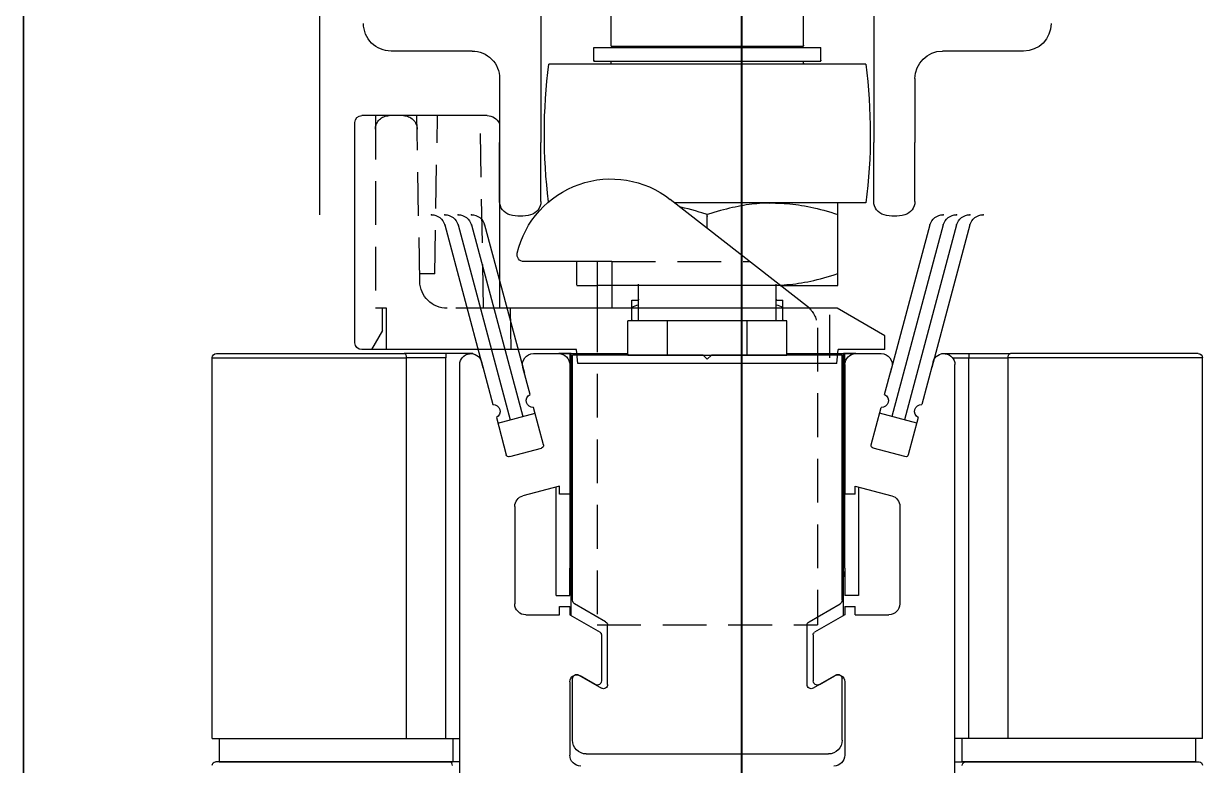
# Model space of a CAD drawing. Header units: millimetres. Extents: x 54215 to 67697, y 23496 to 56611.
# Drawn here: x 56037.4 to 56045.96, y 25745.07 to 25750.46 of the extents above; entities that cross this region are included whole.
import ezdxf

# ---------------------------------------------------------------- set-up
doc = ezdxf.new("R2010")
doc.units = ezdxf.units.MM
for name, pattern in [('DASHED', [19.05, 12.7, -6.35]), ('HIDDEN', [0.375, 0.25, -0.125]), ('MCLT_DSH1', [0.075, 0.04, -0.035])]:
    doc.linetypes.add(name, pattern=pattern)
doc.layers.add('- 0.25', color=43, linetype='Continuous', lineweight=25)
doc.layers.add('taş', color=253, linetype='Continuous', lineweight=40)
doc.layers.add('LEGNO', color=3, linetype='Continuous')
doc.layers.add('Object', color=7, linetype='Continuous')

# ---------------------------------------------------------------- blocks, each defined once
blk = doc.blocks.new('Stopper')
blk.add_line((-0.3706, 0), (0.3706, 0))
at = {"layer": 'Object', "color": 7, "linetype": 'Continuous'}
for p, q in [((0.6299, 0.7086), (0.9882, 0.7086)), ((0.5945, 0.6864), (0.5945, 0.1575)), ((1.0079, 0.059), (1.0079, 0.689)), ((-0.292, 0.1575), (0.1059, 0.4691)), ((0.2728, 0.2913), (0.5249, 0.2913)), ((0.2728, 0.2913), (0.2728, 0.1575)), ((0.315, 0.2913), (0.315, 0.1575)), ((-0.5079, 0.0787), (-0.3715, 0.1575)), ((-0.3715, 0.1575), (0.5945, 0.1575)), ((-0.3504, 0.0161), (-0.3504, 0.1386)), ((0.561, 0.0394), (0.5631, 0.1575)), ((-0.5079, 0.0394), (-0.5079, 0.0787)), ((-0.5079, 0.0394), (-0.374, 0.0394)), ((-0.3706, 0), (-0.374, 0.0394)), ((0.3706, 0), (0.374, 0.0394)), ((0.374, 0.0394), (0.9882, 0.0394))]:
    blk.add_line(p, q, dxfattribs=at)
at = {"layer": 'Object', "color": 7, "linetype": 'HIDDEN', "ltscale": 0.5}
for p, q in [((0.64, 0.1575), (0.6496, 0.7086)), ((0.7796, 0.2559), (0.7717, 0.7086)), ((0.8224, 0.2348), (0.8307, 0.7086)), ((0.9488, 0.7086), (0.9488, 0.1575)), ((0.2728, 0.2913), (-0.1216, 0.2913)), ((0.315, 0.1575), (0.315, -0.748)), ((0.5945, 0.1575), (0.7437, 0.1575)), ((0.9173, 0.0394), (0.9173, 0.1575)), ((0.9173, 0.1575), (0.9488, 0.1575)), ((0.9291, 0.0939), (0.9291, 0.1575)), ((-0.315, 0.1019), (-0.315, -0.748)), ((0.9291, 0.0939), (0.9606, 0.0394)), ((0.315, -0.748), (-0.315, -0.748))]:
    blk.add_line(p, q, dxfattribs=at)
at = {"layer": 'Object', "color": 7, "linetype": 'DASHED'}
blk.add_line((0.7796, 0.2559), (0.8228, 0.2559), dxfattribs=at)
at = {"layer": 'Object', "color": 7, "linetype": 'Continuous'}
for centre, radius, start, end in [((0.6299, 0.6693), 0.0394, 90, 154.1853), ((0.9882, 0.689), 0.0197, 0, 90), ((0.2756, 0.252), 0.2756, 13.3422, 128), ((0.5246, 0.311), 0.0197, 270, 13.3422), ((0.9882, 0.059), 0.0197, 270, 0)]:
    blk.add_arc(centre, radius, start, end, dxfattribs=at)
at = {"layer": 'Object', "color": 7, "linetype": 'HIDDEN', "ltscale": 0.5}
for centre, radius, start, end in [((0.8694, 0.6693), 0.0394, 90, 179), ((0.9101, 0.6693), 0.0394, 1, 90), ((0.7437, 0.2362), 0.0787, 270, 359)]:
    blk.add_arc(centre, radius, start, end, dxfattribs=at)
at = {"layer": 'Object', "color": 7, "linetype": 'MCLT_DSH1'}
blk.add_arc((-0.2362, 0.1019), 0.0787, 135.105, 180, dxfattribs=at)
blk = doc.blocks.new('sistemmm')
at = {"layer": '- 0.25'}
blk.add_line((11555.3543, 23716.9565), (11555.3543, 23600.1199), dxfattribs=at)
blk.add_line((11553.2024, 23707.7505), (11553.2024, 23710.7505))
at = {"layer": 'LEGNO'}
for p, q in [((11549.1783, 23709.5241), (11549.1783, 23708.2758)), ((11549.6879, 23708.9756), (11549.6879, 23709.5151)), ((11551.0866, 23708.9756), (11551.0866, 23709.5151)), ((11551.5961, 23709.5241), (11551.5961, 23708.2758)), ((11551.2114, 23708.9656), (11549.563, 23708.9656)), ((11549.563, 23708.8657), (11549.563, 23708.9656)), ((11550.7225, 23708.9756), (11549.6879, 23708.9756)), ((11549.7178, 23708.9656), (11549.7178, 23708.9756)), ((11551.0866, 23708.9756), (11550.7225, 23708.9756)), ((11551.0566, 23708.9656), (11551.0566, 23708.9756)), ((11551.2114, 23708.8657), (11551.2114, 23708.9656)), ((11548.0894, 23708.9399), (11548.6788, 23708.9399)), ((11552.0956, 23708.9399), (11552.6851, 23708.9399)), ((11549.2359, 23708.8457), (11551.5385, 23708.8457)), ((11551.2114, 23708.8657), (11549.563, 23708.8657)), ((11550.7225, 23708.8657), (11549.6879, 23708.8657)), ((11549.6879, 23708.8457), (11549.6879, 23708.8657)), ((11551.0866, 23708.8657), (11550.7225, 23708.8657)), ((11551.0866, 23708.8457), (11551.0866, 23708.8657)), ((11548.8786, 23708.7401), (11548.8786, 23708.2758)), ((11551.8958, 23708.7401), (11551.8958, 23708.2758)), ((11548.8786, 23707.8473), (11548.8786, 23708.2758)), ((11549.1783, 23707.8473), (11549.1783, 23708.2758)), ((11551.5961, 23707.8473), (11551.5961, 23708.2758)), ((11551.8958, 23707.8473), (11551.8958, 23708.2758)), ((11549.2347, 23707.8371), (11550.624, 23707.8371)), ((11549.4397, 23707.8371), (11549.4381, 23707.8362)), ((11549.4381, 23707.7514), (11549.4381, 23707.8362)), ((11548.4797, 23707.6764), (11548.7571, 23706.6412)), ((11548.5763, 23707.6764), (11548.9557, 23706.2606)), ((11548.6729, 23707.6764), (11549.0458, 23706.2848)), ((11548.7696, 23707.6764), (11549.0581, 23706.5998)), ((11549.4381, 23707.3234), (11549.4381, 23707.7514)), ((11550.3872, 23707.6522), (11550.3872, 23707.7514)), ((11552.0048, 23707.6764), (11551.7164, 23706.5998)), ((11552.1015, 23707.6764), (11551.7286, 23706.2848)), ((11552.1981, 23707.6764), (11551.8187, 23706.2606)), ((11552.2947, 23707.6764), (11552.0173, 23706.6412)), ((11551.3363, 23707.2386), (11551.3363, 23707.4107)), ((11549.4381, 23707.2386), (11549.4381, 23707.3234)), ((11549.8877, 23706.9802), (11549.8877, 23707.2472)), ((11550.8867, 23706.9802), (11550.8867, 23707.2472)), ((11549.4397, 23707.2377), (11549.4381, 23707.2386)), ((11549.8587, 23707.2377), (11549.4397, 23707.2377)), ((11549.8587, 23707.2377), (11551.1872, 23707.2377)), ((11551.3347, 23707.2377), (11551.1872, 23707.2377)), ((11549.8377, 23707.0809), (11549.8377, 23707.13)), ((11549.8878, 23707.13), (11549.8377, 23707.13)), ((11549.8377, 23706.9802), (11549.8377, 23707.0809)), ((11550.9367, 23707.13), (11550.8866, 23707.13)), ((11550.9367, 23707.0809), (11550.9367, 23707.13)), ((11550.9367, 23706.9802), (11550.9367, 23707.0809)), ((11549.8104, 23706.7304), (11549.8104, 23706.9802)), ((11549.8104, 23706.9802), (11550.964, 23706.9802)), ((11550.0988, 23706.7304), (11550.0988, 23706.9802)), ((11550.6756, 23706.7304), (11550.6756, 23706.9802)), ((11550.964, 23706.7304), (11550.964, 23706.9802)), ((11546.8205, 23706.7419), (11548.1854, 23706.7419)), ((11547.2629, 23706.7419), (11548.0643, 23706.7419)), ((11548.0643, 23706.7419), (11548.1165, 23706.7419)), ((11548.4874, 23706.7419), (11548.1854, 23706.7419)), ((11548.6849, 23706.7419), (11548.4874, 23706.7419)), ((11548.4874, 23706.7419), (11548.4874, 23706.712)), ((11548.6854, 23706.7402), (11548.6849, 23706.7419)), ((11549.3082, 23706.7419), (11549.1239, 23706.7419)), ((11549.3382, 23706.7419), (11549.2882, 23706.7419)), ((11549.3082, 23706.7419), (11549.3981, 23706.7419)), ((11549.3881, 23706.7419), (11549.3382, 23706.7419)), ((11549.3981, 23706.7419), (11549.3881, 23706.7419)), ((11549.3881, 23705.1834), (11549.3881, 23706.7419)), ((11549.8104, 23706.7419), (11549.3981, 23706.7419)), ((11549.3981, 23704.8379), (11549.3981, 23706.7419)), ((11549.4081, 23704.9494), (11549.4081, 23706.7304)), ((11549.4081, 23706.7304), (11550.3572, 23706.7304)), ((11550.964, 23706.7304), (11549.8104, 23706.7304)), ((11550.3572, 23706.7304), (11550.3872, 23706.7004)), ((11550.4172, 23706.7304), (11550.3872, 23706.7004)), ((11550.4172, 23706.7304), (11551.3663, 23706.7304)), ((11551.3763, 23706.7419), (11550.964, 23706.7419)), ((11551.3663, 23704.9494), (11551.3663, 23706.7304)), ((11551.3763, 23706.7419), (11551.4662, 23706.7419)), ((11551.3763, 23706.7419), (11551.3863, 23706.7419)), ((11551.3763, 23704.8379), (11551.3763, 23706.7419)), ((11551.4362, 23706.7419), (11551.3863, 23706.7419)), ((11551.3863, 23706.7419), (11551.3863, 23706.6642)), ((11551.4862, 23706.7419), (11551.4362, 23706.7419)), ((11551.6505, 23706.7419), (11551.4662, 23706.7419)), ((11552.089, 23706.7402), (11552.0895, 23706.7419)), ((11552.0895, 23706.7419), (11552.287, 23706.7419)), ((11552.287, 23706.7419), (11552.589, 23706.7419)), ((11552.287, 23706.7419), (11552.287, 23706.712)), ((11553.9539, 23706.7419), (11552.589, 23706.7419)), ((11552.7101, 23706.7419), (11552.6579, 23706.7419)), ((11553.5115, 23706.7419), (11552.7101, 23706.7419)), ((11546.7906, 23706.712), (11548.2025, 23706.712)), ((11546.7906, 23703.9446), (11546.7906, 23706.712)), ((11548.4874, 23706.712), (11548.2025, 23706.712)), ((11548.2025, 23703.9446), (11548.2025, 23706.712)), ((11548.4874, 23703.9446), (11548.4874, 23706.712)), ((11548.6064, 23706.712), (11548.4874, 23706.712)), ((11548.5889, 23702.2262), (11548.5889, 23706.662)), ((11548.746, 23706.6827), (11548.8293, 23706.3719)), ((11549.0995, 23706.4443), (11549.0467, 23706.6413)), ((11549.3881, 23706.662), (11549.3881, 23705.7199)), ((11551.3863, 23706.662), (11551.3863, 23705.7199)), ((11551.6749, 23706.4443), (11551.7277, 23706.6413)), ((11552.0284, 23706.6827), (11551.9451, 23706.3719)), ((11552.1855, 23702.2262), (11552.1855, 23706.662)), ((11552.287, 23706.712), (11552.5719, 23706.712)), ((11552.287, 23703.9446), (11552.287, 23706.712)), ((11552.5719, 23703.9446), (11552.5719, 23706.712)), ((11553.9838, 23706.712), (11552.5719, 23706.712)), ((11553.9838, 23703.9446), (11553.9838, 23706.712)), ((11548.8657, 23706.2358), (11549.1361, 23706.3082)), ((11549.1972, 23706.0796), (11549.1248, 23706.3498)), ((11551.5772, 23706.0796), (11551.6496, 23706.3498)), ((11551.9087, 23706.2358), (11551.6383, 23706.3082)), ((11548.8546, 23706.2774), (11548.927, 23706.0072)), ((11551.9198, 23706.2774), (11551.8474, 23706.0072)), ((11548.9515, 23705.9931), (11549.1831, 23706.0551)), ((11551.8229, 23705.9931), (11551.5913, 23706.0551)), ((11549.3132, 23705.7798), (11549.0478, 23705.7087)), ((11549.2882, 23705.7731), (11549.2882, 23704.9836)), ((11549.3132, 23705.7199), (11549.3132, 23705.7798)), ((11549.3132, 23705.7199), (11549.3881, 23705.7199)), ((11551.3863, 23705.7199), (11551.4612, 23705.7199)), ((11551.3863, 23705.7199), (11551.3863, 23705.1834)), ((11551.4612, 23705.7199), (11551.4612, 23705.7798)), ((11551.4612, 23705.7798), (11551.7267, 23705.7087)), ((11551.4862, 23704.9836), (11551.4862, 23705.7731)), ((11548.9885, 23705.6315), (11548.9885, 23704.9236)), ((11551.7859, 23705.6315), (11551.7859, 23704.9236)), ((11549.3881, 23705.1834), (11549.3881, 23704.9836)), ((11551.3863, 23704.9836), (11551.3863, 23705.1834)), ((11549.2882, 23704.9836), (11549.3881, 23704.9836)), ((11551.4862, 23704.9836), (11551.3863, 23704.9836)), ((11549.3132, 23704.8437), (11549.0684, 23704.8437)), ((11549.3881, 23704.9037), (11549.3132, 23704.9037)), ((11549.3132, 23704.8437), (11549.3132, 23704.9037)), ((11549.3881, 23704.9037), (11549.3881, 23704.8437)), ((11549.3881, 23704.8437), (11549.6079, 23704.7168)), ((11549.6479, 23704.7936), (11549.4231, 23704.9234)), ((11551.1265, 23704.7936), (11551.3513, 23704.9234)), ((11551.3863, 23704.8437), (11551.1665, 23704.7168)), ((11551.4612, 23704.9037), (11551.3863, 23704.9037)), ((11551.3863, 23704.9037), (11551.3863, 23704.8437)), ((11551.4612, 23704.8437), (11551.4612, 23704.9037)), ((11551.706, 23704.8437), (11551.4612, 23704.8437)), ((11549.6629, 23704.3374), (11549.6629, 23704.7677)), ((11551.1115, 23704.3374), (11551.1115, 23704.7677)), ((11549.6179, 23704.6995), (11549.6179, 23704.3633)), ((11551.1565, 23704.6995), (11551.1565, 23704.3633)), ((11549.3881, 23704.3576), (11549.3881, 23703.8247)), ((11549.4081, 23703.933), (11549.4081, 23704.3806)), ((11549.4531, 23704.4066), (11549.6179, 23704.3114)), ((11549.573, 23704.3374), (11549.4631, 23704.4008)), ((11551.3213, 23704.4066), (11551.1565, 23704.3114)), ((11551.2014, 23704.3374), (11551.3113, 23704.4008)), ((11551.3663, 23703.933), (11551.3663, 23704.3806)), ((11551.3863, 23704.3576), (11551.3863, 23703.8247)), ((11546.7906, 23703.9446), (11548.2025, 23703.9446)), ((11546.8405, 23703.9446), (11546.8405, 23703.7747)), ((11548.2025, 23703.9446), (11548.4874, 23703.9446)), ((11548.4874, 23703.9446), (11548.5889, 23703.9446)), ((11548.5389, 23703.9446), (11548.5389, 23703.7747)), ((11552.287, 23703.9446), (11552.1855, 23703.9446)), ((11552.2355, 23703.9446), (11552.2355, 23703.7747)), ((11552.5719, 23703.9446), (11552.287, 23703.9446)), ((11553.9838, 23703.9446), (11552.5719, 23703.9446)), ((11553.9339, 23703.9446), (11553.9339, 23703.7747)), ((11551.2664, 23703.8331), (11549.508, 23703.8331)), ((11548.5121, 23703.7747), (11546.8155, 23703.7747)), ((11546.8405, 23703.7747), (11548.435, 23703.7747)), ((11548.435, 23703.7747), (11548.5389, 23703.7747)), ((11548.5889, 23703.7747), (11548.5121, 23703.7747)), ((11552.1855, 23703.7747), (11552.2624, 23703.7747)), ((11552.3394, 23703.7747), (11552.2355, 23703.7747)), ((11552.2624, 23703.7747), (11553.9589, 23703.7747)), ((11553.9339, 23703.7747), (11552.3394, 23703.7747))]:
    blk.add_line(p, q, dxfattribs=at)
for points in [[(11549.9321, 23707.836), (11549.9116, 23707.8362), (11549.8911, 23707.836), (11549.8705, 23707.8355), (11549.85, 23707.8346), (11549.8293, 23707.8334), (11549.8086, 23707.8318), (11549.7877, 23707.8299), (11549.7667, 23707.8276), (11549.7454, 23707.825), (11549.7241, 23707.822), (11549.7023, 23707.8185), (11549.6805, 23707.8148), (11549.658, 23707.8105), (11549.6357, 23707.8059), (11549.6125, 23707.8008), (11549.5893, 23707.7953), (11549.5652, 23707.7893), (11549.5412, 23707.7828), (11549.516, 23707.7757), (11549.4909, 23707.7683), (11549.4645, 23707.76), (11549.4381, 23707.7514)], [(11549.9321, 23707.836), (11549.9508, 23707.8356), (11549.9696, 23707.8349), (11549.9885, 23707.8339), (11550.0073, 23707.8326), (11550.0264, 23707.831), (11550.0455, 23707.8291), (11550.0648, 23707.8269), (11550.0842, 23707.8244), (11550.1039, 23707.8216), (11550.1236, 23707.8184), (11550.1438, 23707.8149), (11550.1639, 23707.8112), (11550.1847, 23707.807), (11550.2054, 23707.8025), (11550.2268, 23707.7975), (11550.2482, 23707.7923), (11550.2704, 23707.7865), (11550.2926, 23707.7805), (11550.3157, 23707.7739), (11550.3388, 23707.7669), (11550.3627, 23707.7594), (11550.3872, 23707.7514)], [(11550.3872, 23707.7514), (11550.4261, 23707.7639), (11550.4456, 23707.77), (11550.4732, 23707.7781), (11550.5009, 23707.7857), (11550.5272, 23707.7925), (11550.5536, 23707.799), (11550.5789, 23707.8047), (11550.5837, 23707.8057)], [(11549.8613, 23707.2397), (11549.85, 23707.2402), (11549.8293, 23707.2414), (11549.8086, 23707.243), (11549.7877, 23707.2449), (11549.7667, 23707.2472), (11549.7454, 23707.2498), (11549.7241, 23707.2528), (11549.7023, 23707.2563), (11549.6805, 23707.26), (11549.658, 23707.2643), (11549.6357, 23707.2689), (11549.6125, 23707.274), (11549.5893, 23707.2795), (11549.5652, 23707.2855), (11549.5412, 23707.292), (11549.516, 23707.2991), (11549.4909, 23707.3065), (11549.4649, 23707.3146), (11549.4381, 23707.3234)], [(11548.2025, 23706.712), (11548.2023, 23706.7173), (11548.2014, 23706.7225), (11548.2001, 23706.7273), (11548.1983, 23706.7317), (11548.1961, 23706.7354), (11548.1942, 23706.7377), (11548.1922, 23706.7395), (11548.19, 23706.7409), (11548.1877, 23706.7417), (11548.1854, 23706.7419)], [(11552.5719, 23706.712), (11552.5722, 23706.7173), (11552.573, 23706.7225), (11552.5743, 23706.7273), (11552.5761, 23706.7317), (11552.5783, 23706.7354), (11552.5802, 23706.7377), (11552.5823, 23706.7395), (11552.5844, 23706.7409), (11552.5867, 23706.7417), (11552.589, 23706.7419)]]:
    blk.add_lwpolyline(points, dxfattribs=at)
for centre, radius, start, end in [((11548.0894, 23709.1397), 0.1998, 180.00001, 270), ((11552.6851, 23709.1397), 0.1998, 270, 0.00001), ((11548.6788, 23708.7401), 0.1998, 0, 90), ((11552.0956, 23708.7401), 0.1998, 90, 180.00001), ((11553.1996, 23708.3367), 3.9963, 172.68169, 187.18076), ((11547.5748, 23708.3367), 3.9963, 352.91944, 7.31831), ((11548.9785, 23707.8473), 0.0999, 180.00001, 255.52249), ((11549.0784, 23707.8473), 0.0999, 284.47752, 0.00001), ((11551.696, 23707.8473), 0.0999, 180.00001, 255.52249), ((11551.7959, 23707.8473), 0.0999, 284.47752, 0.00001), ((11548.3831, 23707.6505), 0.1, 15.00192, 90), ((11548.4798, 23707.6505), 0.1, 15.0017, 90), ((11548.5764, 23707.6505), 0.1, 15.0017, 90), ((11548.673, 23707.6505), 0.1, 14.99832, 90), ((11549.0285, 23708.0407), 0.2997, 255.52249, 284.47752), ((11551.7459, 23708.0407), 0.2997, 255.52249, 284.47752), ((11552.1014, 23707.6505), 0.1, 90, 165.00168), ((11552.198, 23707.6505), 0.1, 90, 164.9983), ((11552.2946, 23707.6505), 0.1, 90, 164.9983), ((11552.3913, 23707.6505), 0.1, 90, 164.99808), ((11550.2115, 23705.9622), 1.1795, 105.93457, 108.47493), ((11550.5629, 23705.9622), 1.1795, 71.52506, 74.06543), ((11546.8207, 23706.7118), 0.0302, 90.3175, 177.86914), ((11548.6688, 23706.662), 0.0799, 15, 180.00001), ((11549.1239, 23706.662), 0.0799, 90, 195), ((11549.3082, 23706.662), 0.0799, 0, 90), ((11551.4662, 23706.662), 0.0799, 90, 180.00001), ((11551.6505, 23706.662), 0.0799, 345.00001, 89.99999), ((11552.1056, 23706.662), 0.0799, 0, 164.99999), ((11553.9537, 23706.7118), 0.0302, 2.13086, 89.6825), ((11549.1218, 23706.3997), 0.05, 116.53696, 273.46304), ((11551.6526, 23706.3997), 0.05, 266.53696, 63.46304), ((11548.8323, 23706.3221), 0.05, 296.53695, 93.46304), ((11551.9421, 23706.3221), 0.05, 86.53696, 243.46305), ((11549.1779, 23706.0744), 0.02, 285, 15.00001), ((11551.5965, 23706.0744), 0.02, 164.99999, 255), ((11548.9463, 23706.0124), 0.02, 195, 285), ((11551.8281, 23706.0124), 0.02, 255, 345.00001), ((11549.0684, 23705.6315), 0.0799, 105, 180.00001), ((11551.706, 23705.6315), 0.0799, 0.00001, 74.99999), ((11549.588, 23705.1834), 0.1998, 180.00001, 198.31598), ((11551.1865, 23705.1834), 0.1998, 341.6833, 0.00001), ((11549.4381, 23704.9494), 0.03, 180.00001, 240.00001), ((11551.3363, 23704.9494), 0.03, 299.99999, 0.00001), ((11549.0684, 23704.9236), 0.0799, 180.00001, 270), ((11551.706, 23704.9236), 0.0799, 270, 0.00001), ((11549.6329, 23704.7677), 0.03, 0.00001, 60), ((11551.1415, 23704.7677), 0.03, 120, 180.00001), ((11549.5979, 23704.6995), 0.02, 0, 60), ((11551.1765, 23704.6995), 0.02, 120, 180.00001), ((11549.4381, 23704.3576), 0.05, 60, 180.00001), ((11549.4381, 23704.3806), 0.03, 60, 180.00001), ((11549.588, 23704.3633), 0.03, 240.00001, 0.00001), ((11549.6329, 23704.3374), 0.03, 240.00001, 0.00001), ((11551.1415, 23704.3374), 0.03, 180.00001, 299.99999), ((11551.1865, 23704.3633), 0.03, 180.00001, 299.99999), ((11551.3363, 23704.3576), 0.05, 0, 120), ((11551.3363, 23704.3806), 0.03, 0, 120), ((11549.508, 23703.933), 0.0999, 180.00001, 270), ((11551.2664, 23703.933), 0.0999, 270, 0.00001), ((11549.4681, 23703.8247), 0.0799, 180.00001, 270), ((11551.3064, 23703.8247), 0.0799, 270, 0.00001), ((11546.8155, 23703.7497), 0.025, 91.8, 178.2), ((11553.9589, 23703.7497), 0.025, 1.8, 88.2)]:
    blk.add_arc(centre, radius, start, end, dxfattribs=at)
blk.add_ellipse((11548.5121, 23703.7497), major_axis=(0, 0.025), ratio=0.940683, start_param=-1.570796, end_param=0, dxfattribs=at)
at = {"layer": 'LEGNO', "extrusion": (0, 0, -1)}
blk.add_ellipse((11552.2624, 23703.7497), major_axis=(0, 0.025), ratio=0.940683, start_param=-1.570796, end_param=0, dxfattribs=at)
at = {"layer": 'LEGNO'}
for p in [(11549.6878, 23708.9806), (11549.7178, 23708.9706), (11551.0565, 23708.9706), (11549.5629, 23708.8707), (11551.2114, 23708.8707), (11549.6875, 23708.8507), (11548.3831, 23707.7505), (11548.4797, 23707.6764), (11548.4797, 23707.6764), (11548.4798, 23707.7505), (11548.5763, 23707.6764), (11548.5764, 23707.7505), (11548.5764, 23707.6764), (11548.6729, 23707.6764), (11548.673, 23707.7505), (11548.673, 23707.6764), (11548.7696, 23707.6764), (11548.7696, 23707.6764), (11550.3872, 23707.741), (11550.3872, 23707.741), (11552.0048, 23707.6764), (11552.0048, 23707.6764), (11552.1014, 23707.7505), (11552.1014, 23707.6764), (11552.1015, 23707.6764), (11552.198, 23707.7505), (11552.198, 23707.6764), (11552.1981, 23707.6764), (11552.2946, 23707.7505), (11552.2947, 23707.6764), (11552.2947, 23707.6764), (11552.3913, 23707.7505), (11549.8876, 23707.1351), (11550.8867, 23707.1351), (11549.8377, 23706.9852), (11550.9366, 23706.9852), (11549.8103, 23706.7354), (11550.964, 23706.7354)]:
    blk.add_point(p, dxfattribs=at)
at = {"layer": 'taş', "color": 7}
blk.add_line((11550.1372, 23608.0277), (11550.1372, 23719.1385), dxfattribs=at)
at = {"layer": 'LEGNO', "xscale": 2.539999999999962, "yscale": 2.539999999999962, "zscale": 2.539999999999962}
blk.add_blockref('Stopper', (11550.3872, 23706.6708), dxfattribs=at)

msp = doc.modelspace()

# ---------------------------------------------------------------- linework, layer by layer
at = {"layer": '- 0.25'}
msp.add_line((56037.4011, 25758.2775), (56037.4011, 25641.4409), dxfattribs=at)
msp.add_line((56037.4011, 25641.4409), (56037.4011, 25819.7775))

# ---------------------------------------------------------------- block references
at = {"xscale": -1}
msp.add_blockref('sistemmm', (67592.7554, 2041.321), dxfattribs=at)

doc.saveas('drawing.dxf')
